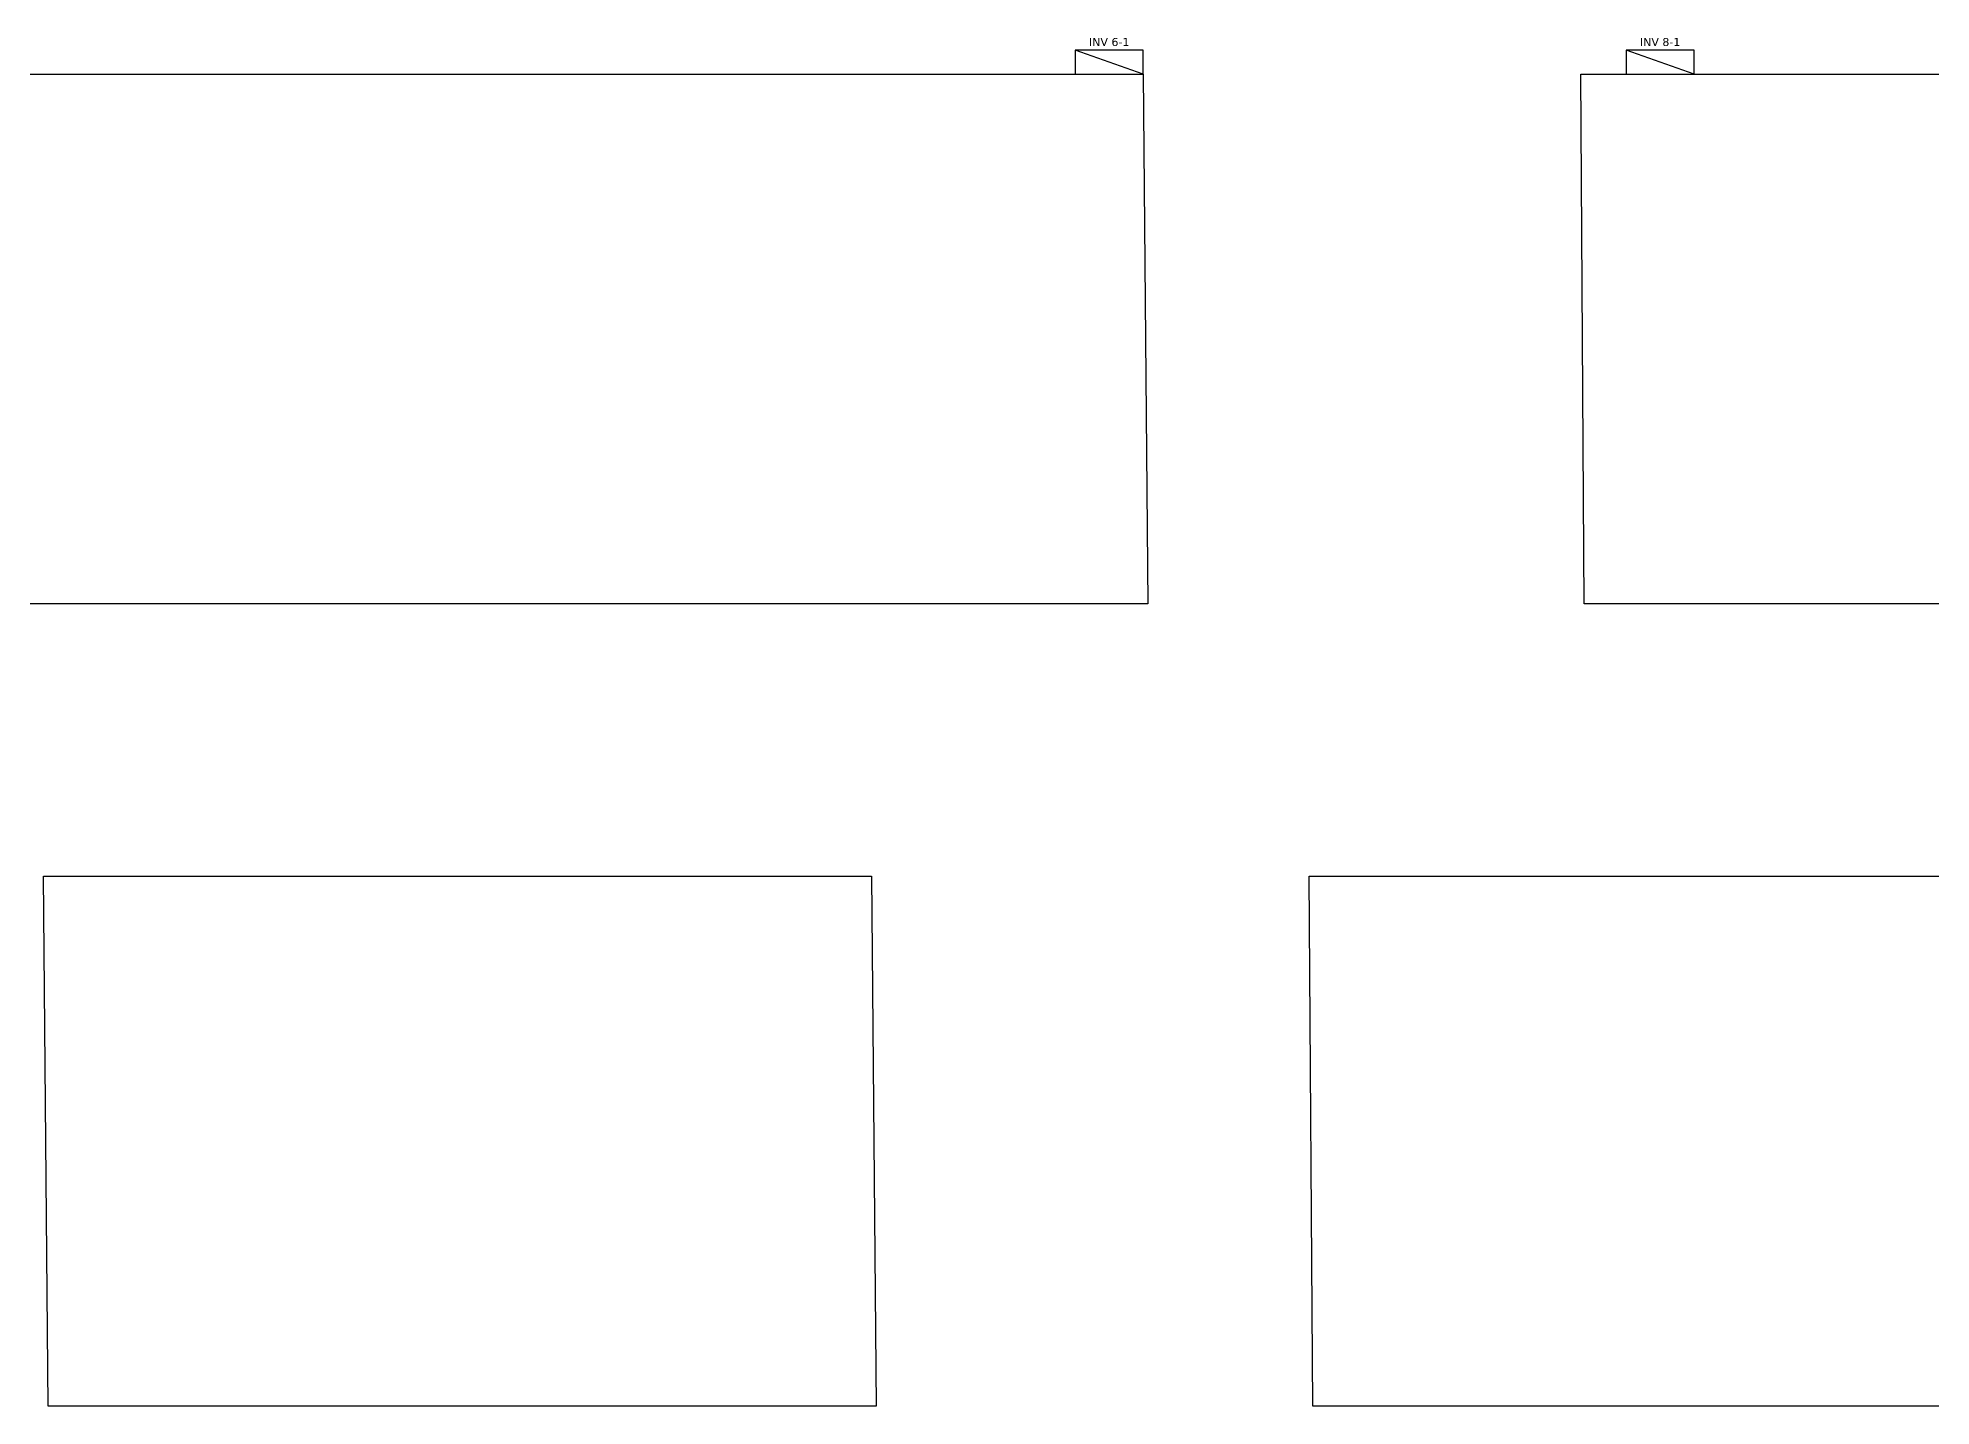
# Model space of a CAD drawing. Header units: metres. Extents: x 1351658 to 1352063, y 7182158 to 7182531.
# Drawn here: x 1351846.81 to 1351870.46, y 7182372.92 to 7182390.02 of the extents above; entities that cross this region are included whole.
import ezdxf

# ---------------------------------------------------------------- set-up
doc = ezdxf.new("R2010")
doc.units = ezdxf.units.M
for name, color, linetype in [('PVcase Device Numbering', 7, 'Continuous'), ('PVcase Inverters', 7, 'Continuous'), ('PVcase PV Modules (full frames)', 142, 'Continuous'), ('PVcase PV Modules (optimised)', 142, 'Continuous')]:
    doc.layers.add(name, color=color, linetype=linetype)
doc.styles.add('UBS-Style de texte', font='verdana.ttf')

# ---------------------------------------------------------------- blocks, each defined once
blk = doc.blocks.new('3P18@15DEG F FX ID1 PVBlock')
at = {"layer": 'PVcase PV Modules (optimised)', "color": 0, "linetype": 'ByBlock', "transparency": 33554687}
blk.add_polyline3d([(0, 0, 1.774), (20.718, 0, 1.774), (20.718, -6.62, 0), (0, -6.62, 0)], close=True, dxfattribs=at)
blk = doc.blocks.new('3P9@15DEG F FX ID2 PVBlock')
at = {"layer": 'PVcase PV Modules (optimised)', "color": 0, "linetype": 'ByBlock', "transparency": 33554687}
blk.add_polyline3d([(0, 0, 1.774), (10.35, 0, 1.774), (10.35, -6.62, 0), (0, -6.62, 0)], close=True, dxfattribs=at)
blk = doc.blocks.new('3P18@15DEG F FX ID2 PVBlock')
at = {"layer": 'PVcase PV Modules (optimised)', "color": 0, "linetype": 'ByBlock', "transparency": 33554687}
blk.add_polyline3d([(0, 0, 1.774), (20.718, 0, 1.774), (20.718, -6.62, 0), (0, -6.62, 0)], close=True, dxfattribs=at)
blk = doc.blocks.new('PVcase Inverter (1st tier)')
at = {"layer": 'PVcase Inverters', "color": 0, "transparency": 33554687}
blk.add_lwpolyline([(0, 0), (850, 0), (850, 300), (0, 300)], close=True, dxfattribs=at)
blk.add_lwpolyline([(850, 0), (0, 300)], dxfattribs=at)

msp = doc.modelspace()

# ---------------------------------------------------------------- block references
at = {"layer": 'PVcase Inverters', "linetype": 'ByBlock', "transparency": 33554687, "xscale": 0.001, "yscale": 0.001, "zscale": 0.001}
for p in [(1351859.767, 7182389.569), (1351866.651, 7182389.569, -0.896)]:
    msp.add_blockref('PVcase Inverter (1st tier)', p, dxfattribs=at)
at = {"layer": 'PVcase PV Modules (full frames)', "color": 144, "linetype": 'ByBlock', "true_color": 0x007ca5, "transparency": 33554687, "extrusion": (-0.032744, 0, 0.999464), "rotation": 90}
msp.add_blockref('3P18@15DEG F FX ID2 PVBlock', (-7182389.569, 1351116.451, -44222.587), dxfattribs=at)
at = {"layer": 'PVcase PV Modules (full frames)', "color": 144, "linetype": 'ByBlock', "true_color": 0x007ca5, "transparency": 33554687, "extrusion": (-0.023728, 0, 0.999718), "rotation": 90}
msp.add_blockref('3P18@15DEG F FX ID1 PVBlock', (-7182389.569, 1351486.517, -32034.659), dxfattribs=at)
at = {"layer": 'PVcase PV Modules (full frames)', "color": 156, "linetype": 'ByBlock', "true_color": 0x004080, "transparency": 33554687, "extrusion": (-0.033738, 0, 0.999431), "rotation": 90}
msp.add_blockref('3P9@15DEG F FX ID2 PVBlock', (-7182379.545, 1351078.748, -45567.059), dxfattribs=at)
at = {"layer": 'PVcase PV Modules (full frames)', "color": 144, "linetype": 'ByBlock', "true_color": 0x007ca5, "transparency": 33554687, "extrusion": (-0.025373, 0, 0.999678), "rotation": 90}
msp.add_blockref('3P18@15DEG F FX ID1 PVBlock', (-7182379.545, 1351428.562, -34259.276), dxfattribs=at)

# ---------------------------------------------------------------- texts
at = {"layer": 'PVcase Device Numbering', "transparency": 33554687, "char_height": 0.1, "attachment_point": 5, "style": 'UBS-Style de texte'}
for s, insert in [('INV 6-1', (1351860.192, 7182389.969)), ('INV 8-1', (1351867.076, 7182389.969, -0.896))]:
    msp.add_mtext(s, dxfattribs=dict(at, insert=insert))

doc.saveas('drawing.dxf')
